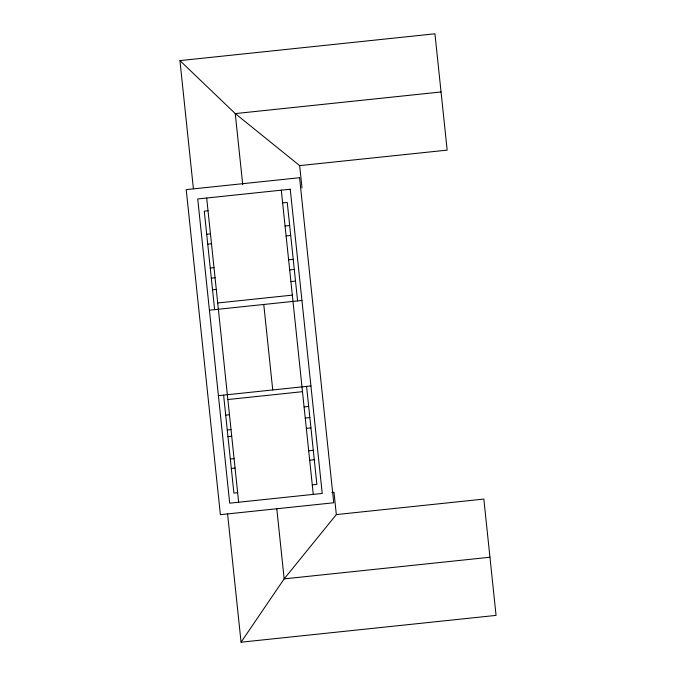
<?xml version="1.0" encoding="UTF-8"?>
<svg xmlns="http://www.w3.org/2000/svg" width="676" height="676" viewBox="0 0 676 676"><rect width="100%" height="100%" fill="white"/><g stroke="black" fill="none" stroke-linecap="round" stroke-linejoin="round"><path stroke-width="1.01" d="M241.062 642.2L284.157 578.867L336.335 514.58L483.839 499.074L496.066 615.397L241.062 642.2L227.575 513.937M179.934 60.603L434.938 33.8L447.166 150.123L299.654 165.62L235.256 113.593L179.934 60.603L193.412 188.866M441.056 91.961L235.256 113.593L242.735 184.709M208.014 210.751L204.27 211.149L214.622 309.642M282.636 202.91L287.241 202.428L297.592 300.921M206.695 234.259L210.447 233.862M285.069 226.021L289.674 225.539M207.735 244.171L211.487 243.774M286.109 235.932L290.714 235.451M210.244 268.034L213.996 267.637M288.618 259.795L293.223 259.314M211.309 278.157L215.061 277.76M289.683 269.918L294.288 269.437M212.534 289.801L216.286 289.404M290.908 281.562L295.505 281.081M217.706 302.975L292.336 295.133M209.425 310.191L301.944 300.465M218.407 395.663L310.926 385.937M227.854 399.533L302.485 391.683M225.708 415.157L229.46 414.76M304.082 406.918L308.687 406.437M305.256 418.072L309.853 417.591M227.271 430.004L231.023 429.606M227.964 436.612L231.716 436.214M306.338 428.373L310.943 427.883M230.322 459.029L234.073 458.641M308.695 450.799L313.292 450.309M231.31 468.451L235.062 468.062M309.684 460.212L314.289 459.731M237.648 492.711L233.904 493.108L223.604 395.114M312.278 484.869L316.875 484.388L306.574 386.393M331.899 492.432L333.986 492.212L336.335 514.58M489.956 557.235L284.157 578.867L276.797 508.8M299.654 165.62L302.011 187.996M281.3 190.167L313.275 494.393M263.758 304.479L272.741 389.951M206.679 198.009L238.653 502.234M299.569 177.712L186.221 189.626L220.384 514.681L333.733 502.775L299.569 177.712M290.249 189.229L197.73 198.955L229.705 503.172L322.224 493.446L290.249 189.229"/></g></svg>
